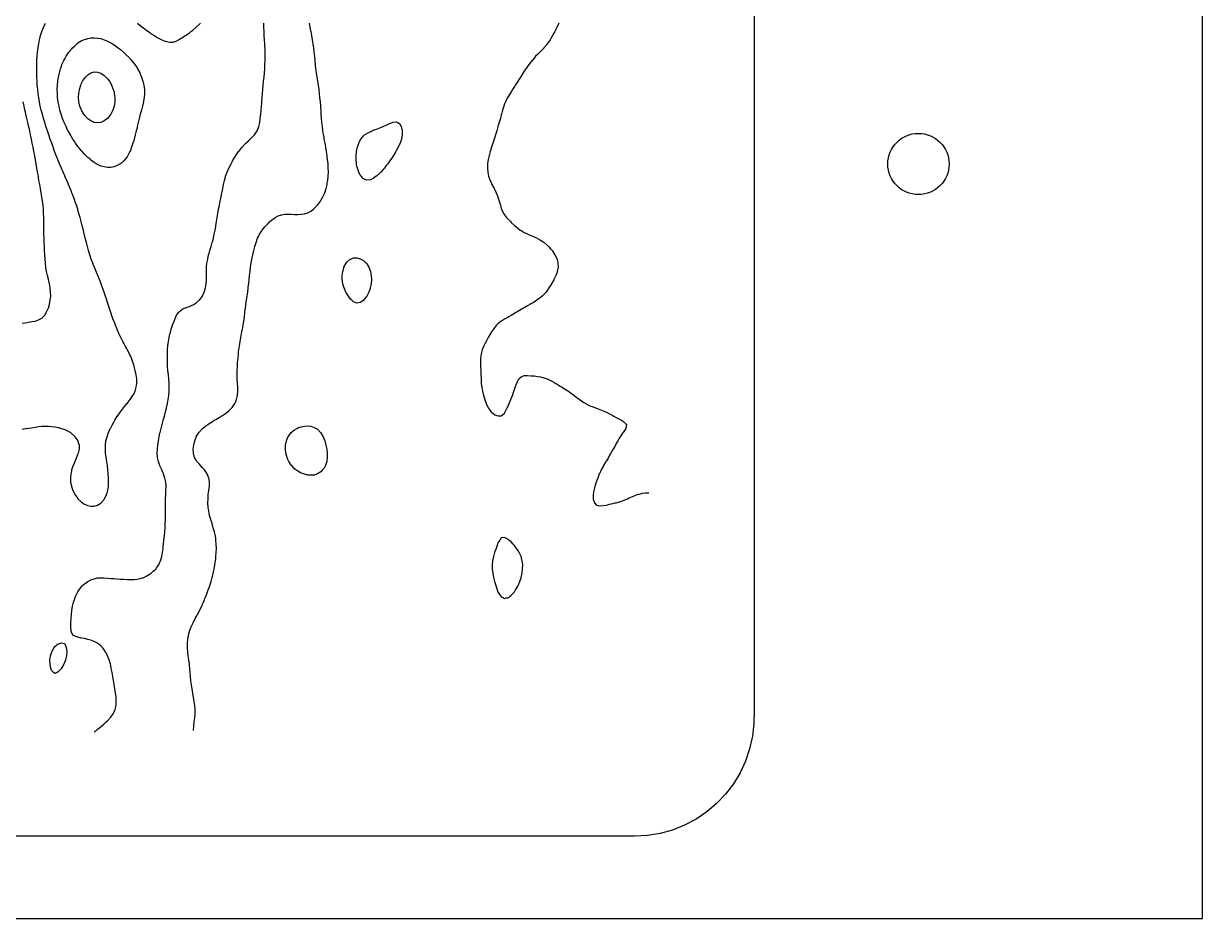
# Model space of a CAD drawing. Header units: metres. Extents: x 0 to 150, y 0 to 101.
# Drawn here: x 71.1 to 150, y 0 to 59.9 of the extents above; entities that cross this region are included whole.
import ezdxf

# ---------------------------------------------------------------- set-up
doc = ezdxf.new("R2010")
doc.units = ezdxf.units.M
for name, color, linetype in [('blank', 7, 'Continuous'), ('engrave', 7, 'Continuous'), ('outline', 7, 'Continuous'), ('pins', 7, 'Continuous')]:
    doc.layers.add(name, color=color, linetype=linetype)

msp = doc.modelspace()

# ---------------------------------------------------------------- linework, layer by layer
at = {"layer": 'blank'}
msp.add_lwpolyline([(0, 0), (150, 0), (150, 101), (0, 101)], close=True, dxfattribs=at)
at = {"layer": 'engrave'}
for points in [[(71.03, 32.76), (71.25, 32.79), (71.31, 32.8), (71.47, 32.82), (71.69, 32.85), (71.91, 32.89), (72.13, 32.92), (72.35, 32.94), (72.57, 32.95), (72.79, 32.95), (73.01, 32.93), (73.23, 32.9), (73.45, 32.86), (73.67, 32.8), (73.67, 32.8), (73.89, 32.72), (74.11, 32.62), (74.26, 32.52), (74.33, 32.47), (74.55, 32.27), (74.57, 32.24), (74.75, 31.97), (74.76, 31.92), (74.84, 31.69), (74.84, 31.41), (74.78, 31.14), (74.76, 31.09), (74.68, 30.86), (74.55, 30.58), (74.55, 30.56), (74.44, 30.31), (74.34, 30.03), (74.33, 29.94), (74.29, 29.75), (74.26, 29.48), (74.28, 29.2), (74.33, 28.95), (74.33, 28.92), (74.42, 28.65), (74.55, 28.41), (74.57, 28.37), (74.76, 28.1), (74.77, 28.09), (74.98, 27.88), (75.08, 27.81), (75.2, 27.73), (75.42, 27.64), (75.64, 27.59), (75.86, 27.59), (76.08, 27.66), (76.3, 27.79), (76.33, 27.81), (76.52, 28.05), (76.55, 28.09), (76.68, 28.37), (76.74, 28.56), (76.76, 28.65), (76.81, 28.92), (76.82, 29.2), (76.82, 29.48), (76.8, 29.75), (76.77, 30.03), (76.74, 30.3), (76.74, 30.31), (76.7, 30.58), (76.66, 30.86), (76.62, 31.14), (76.6, 31.41), (76.6, 31.69), (76.64, 31.97), (76.72, 32.24), (76.74, 32.31), (76.81, 32.52), (76.93, 32.8), (76.96, 32.85), (77.07, 33.07), (77.18, 33.27), (77.23, 33.35), (77.4, 33.61), (77.41, 33.63), (77.61, 33.9), (77.62, 33.92), (77.82, 34.18), (77.84, 34.2), (78.04, 34.46), (78.06, 34.47), (78.26, 34.73), (78.28, 34.75), (78.45, 35.01), (78.5, 35.09), (78.59, 35.29), (78.67, 35.56), (78.71, 35.84), (78.7, 36.12), (78.66, 36.39), (78.6, 36.67), (78.53, 36.95), (78.5, 37.06), (78.44, 37.23), (78.34, 37.5), (78.28, 37.65), (78.21, 37.78), (78.08, 38.06), (78.06, 38.09), (77.92, 38.33), (77.84, 38.5), (77.78, 38.61), (77.64, 38.89), (77.62, 38.93), (77.51, 39.16), (77.4, 39.42), (77.39, 39.44), (77.27, 39.72), (77.18, 39.96), (77.17, 39.99), (77.06, 40.27), (76.97, 40.55), (76.96, 40.57), (76.88, 40.82), (76.79, 41.1), (76.74, 41.24), (76.7, 41.38), (76.61, 41.65), (76.52, 41.92), (76.52, 41.93), (76.42, 42.21), (76.32, 42.48), (76.3, 42.54), (76.22, 42.76), (76.1, 43.04), (76.08, 43.09), (75.99, 43.31), (75.87, 43.59), (75.86, 43.61), (75.76, 43.87), (75.66, 44.14), (75.64, 44.19), (75.57, 44.42), (75.48, 44.7), (75.42, 44.89), (75.4, 44.97), (75.33, 45.25), (75.26, 45.53), (75.2, 45.75), (75.19, 45.81), (75.13, 46.08), (75.06, 46.36), (74.99, 46.64), (74.98, 46.65), (74.91, 46.91), (74.83, 47.19), (74.76, 47.41), (74.75, 47.47), (74.66, 47.74), (74.56, 48.02), (74.55, 48.06), (74.46, 48.3), (74.36, 48.57), (74.33, 48.65), (74.25, 48.85), (74.13, 49.13), (74.11, 49.19), (74.02, 49.4), (73.9, 49.68), (73.89, 49.71), (73.78, 49.96), (73.67, 50.22), (73.66, 50.23), (73.54, 50.51), (73.45, 50.74), (73.43, 50.79), (73.32, 51.06), (73.23, 51.3), (73.21, 51.34), (73.11, 51.62), (73.01, 51.89), (73.01, 51.89), (72.91, 52.17), (72.81, 52.45), (72.79, 52.51), (72.72, 52.72), (72.63, 53), (72.57, 53.2), (72.55, 53.28), (72.46, 53.55), (72.39, 53.83), (72.35, 53.97), (72.31, 54.11), (72.25, 54.38), (72.19, 54.66), (72.15, 54.94), (72.13, 55.05), (72.11, 55.22), (72.08, 55.49), (72.05, 55.77), (72.03, 56.05), (72.02, 56.32), (72.01, 56.6), (72.01, 56.88), (72.01, 57.15), (72.02, 57.43), (72.04, 57.71), (72.07, 57.98), (72.1, 58.26), (72.13, 58.45), (72.14, 58.54), (72.2, 58.81), (72.27, 59.09), (72.35, 59.36), (72.35, 59.37), (72.46, 59.64), (72.57, 59.88), (72.59, 59.92)], [(75.86, 12.5), (75.98, 12.59), (76.08, 12.66), (76.3, 12.83), (76.35, 12.87), (76.52, 13.02), (76.66, 13.15), (76.74, 13.23), (76.92, 13.42), (76.96, 13.48), (77.12, 13.7), (77.18, 13.83), (77.25, 13.98), (77.32, 14.25), (77.33, 14.53), (77.32, 14.81), (77.28, 15.08), (77.24, 15.36), (77.19, 15.64), (77.18, 15.72), (77.15, 15.91), (77.1, 16.19), (77.06, 16.47), (77, 16.74), (76.96, 16.92), (76.94, 17.02), (76.86, 17.3), (76.75, 17.57), (76.74, 17.6), (76.61, 17.85), (76.52, 17.98), (76.41, 18.13), (76.3, 18.24), (76.1, 18.4), (76.08, 18.42), (75.86, 18.53), (75.64, 18.62), (75.42, 18.68), (75.42, 18.68), (75.2, 18.73), (74.98, 18.77), (74.76, 18.82), (74.55, 18.89), (74.43, 18.96), (74.33, 19.17), (74.31, 19.24), (74.3, 19.51), (74.3, 19.79), (74.31, 20.07), (74.33, 20.34), (74.33, 20.34), (74.35, 20.62), (74.4, 20.9), (74.47, 21.17), (74.55, 21.4), (74.56, 21.45), (74.69, 21.73), (74.76, 21.86), (74.85, 22), (74.98, 22.17), (75.08, 22.28), (75.2, 22.4), (75.42, 22.56), (75.42, 22.56), (75.64, 22.67), (75.86, 22.74), (76.08, 22.79), (76.3, 22.8), (76.52, 22.8), (76.74, 22.78), (76.96, 22.76), (77.18, 22.75), (77.4, 22.73), (77.62, 22.71), (77.84, 22.7), (78.06, 22.69), (78.28, 22.68), (78.5, 22.69), (78.72, 22.71), (78.94, 22.76), (79.16, 22.83), (79.17, 22.83), (79.38, 22.93), (79.6, 23.06), (79.66, 23.11), (79.81, 23.24), (79.97, 23.39), (80.03, 23.46), (80.17, 23.66), (80.25, 23.84), (80.29, 23.94), (80.37, 24.22), (80.42, 24.49), (80.46, 24.77), (80.47, 24.89), (80.49, 25.05), (80.52, 25.32), (80.55, 25.6), (80.57, 25.88), (80.6, 26.15), (80.61, 26.43), (80.62, 26.71), (80.63, 26.98), (80.62, 27.26), (80.62, 27.54), (80.62, 27.81), (80.63, 28.09), (80.64, 28.37), (80.65, 28.65), (80.66, 28.92), (80.65, 29.2), (80.59, 29.48), (80.5, 29.75), (80.47, 29.81), (80.37, 30.03), (80.25, 30.29), (80.25, 30.31), (80.15, 30.58), (80.09, 30.86), (80.07, 31.14), (80.08, 31.41), (80.11, 31.69), (80.15, 31.97), (80.2, 32.24), (80.25, 32.48), (80.26, 32.52), (80.33, 32.8), (80.4, 33.07), (80.47, 33.34), (80.48, 33.35), (80.55, 33.63), (80.63, 33.9), (80.69, 34.15), (80.7, 34.18), (80.76, 34.46), (80.81, 34.73), (80.85, 35.01), (80.87, 35.29), (80.87, 35.56), (80.86, 35.84), (80.84, 36.12), (80.82, 36.39), (80.79, 36.67), (80.77, 36.95), (80.75, 37.23), (80.75, 37.5), (80.75, 37.78), (80.76, 38.06), (80.78, 38.33), (80.82, 38.61), (80.87, 38.89), (80.91, 39.1), (80.93, 39.16), (81.01, 39.44), (81.1, 39.72), (81.13, 39.83), (81.2, 39.99), (81.32, 40.27), (81.35, 40.33), (81.5, 40.55), (81.57, 40.63), (81.79, 40.8), (81.85, 40.82), (82.01, 40.89), (82.23, 40.97), (82.45, 41.07), (82.51, 41.1), (82.67, 41.2), (82.88, 41.38), (82.89, 41.38), (83.09, 41.65), (83.11, 41.68), (83.22, 41.93), (83.31, 42.21), (83.33, 42.34), (83.35, 42.48), (83.36, 42.76), (83.36, 43.04), (83.36, 43.31), (83.37, 43.59), (83.4, 43.87), (83.45, 44.14), (83.51, 44.42), (83.55, 44.54), (83.59, 44.7), (83.67, 44.97), (83.75, 45.25), (83.77, 45.3), (83.83, 45.53), (83.89, 45.81), (83.95, 46.08), (83.99, 46.29), (84, 46.36), (84.04, 46.64), (84.08, 46.91), (84.13, 47.19), (84.18, 47.47), (84.21, 47.63), (84.23, 47.74), (84.28, 48.02), (84.34, 48.3), (84.39, 48.57), (84.43, 48.74), (84.45, 48.85), (84.51, 49.13), (84.57, 49.4), (84.65, 49.65), (84.65, 49.68), (84.75, 49.96), (84.87, 50.23), (84.87, 50.23), (85.01, 50.51), (85.08, 50.65), (85.16, 50.79), (85.3, 51.02), (85.34, 51.06), (85.52, 51.34), (85.53, 51.34), (85.74, 51.61), (85.75, 51.62), (85.96, 51.85), (86.01, 51.89), (86.18, 52.06), (86.3, 52.17), (86.4, 52.27), (86.57, 52.45), (86.62, 52.52), (86.75, 52.72), (86.84, 52.95), (86.86, 53), (86.93, 53.28), (86.97, 53.55), (87.01, 53.83), (87.03, 54.11), (87.05, 54.38), (87.06, 54.53), (87.07, 54.66), (87.09, 54.94), (87.12, 55.22), (87.14, 55.49), (87.17, 55.77), (87.19, 56.05), (87.22, 56.32), (87.24, 56.6), (87.26, 56.88), (87.28, 57.15), (87.28, 57.15), (87.29, 57.43), (87.3, 57.71), (87.3, 57.98), (87.29, 58.26), (87.28, 58.36), (87.27, 58.54), (87.25, 58.81), (87.23, 59.09), (87.22, 59.37), (87.21, 59.64), (87.21, 59.92)], [(78.76, 59.92), (78.94, 59.78), (79.11, 59.64), (79.16, 59.61), (79.38, 59.44), (79.49, 59.37), (79.6, 59.29), (79.81, 59.14), (79.9, 59.09), (80.03, 59), (80.25, 58.88), (80.39, 58.81), (80.47, 58.77), (80.69, 58.69), (80.91, 58.65), (81.13, 58.66), (81.35, 58.73), (81.5, 58.81), (81.57, 58.85), (81.79, 58.98), (81.94, 59.09), (82.01, 59.13), (82.23, 59.29), (82.33, 59.37), (82.45, 59.46), (82.65, 59.64), (82.67, 59.66), (82.89, 59.85), (82.97, 59.92)], [(82.49, 12.59), (82.52, 12.87), (82.55, 13.15), (82.59, 13.42), (82.61, 13.7), (82.61, 13.98), (82.58, 14.25), (82.54, 14.53), (82.49, 14.81), (82.45, 15.06), (82.45, 15.08), (82.4, 15.36), (82.36, 15.64), (82.33, 15.91), (82.3, 16.19), (82.28, 16.47), (82.25, 16.74), (82.23, 16.92), (82.22, 17.02), (82.18, 17.3), (82.15, 17.57), (82.11, 17.85), (82.09, 18.13), (82.09, 18.4), (82.11, 18.68), (82.16, 18.96), (82.23, 19.21), (82.24, 19.24), (82.34, 19.51), (82.45, 19.75), (82.47, 19.79), (82.61, 20.07), (82.67, 20.18), (82.76, 20.34), (82.89, 20.58), (82.91, 20.62), (83.05, 20.9), (83.11, 21.03), (83.17, 21.17), (83.29, 21.45), (83.33, 21.55), (83.4, 21.73), (83.49, 22), (83.55, 22.16), (83.59, 22.28), (83.67, 22.56), (83.75, 22.83), (83.77, 22.89), (83.82, 23.11), (83.89, 23.39), (83.93, 23.66), (83.97, 23.94), (83.99, 24.07), (84, 24.22), (84.02, 24.49), (84.03, 24.77), (84.02, 25.05), (84, 25.32), (83.99, 25.41), (83.96, 25.6), (83.9, 25.88), (83.82, 26.15), (83.77, 26.33), (83.74, 26.43), (83.66, 26.71), (83.58, 26.98), (83.55, 27.12), (83.52, 27.26), (83.48, 27.54), (83.46, 27.81), (83.47, 28.09), (83.49, 28.37), (83.53, 28.65), (83.55, 28.79), (83.57, 28.92), (83.57, 29.2), (83.55, 29.37), (83.53, 29.48), (83.42, 29.75), (83.33, 29.89), (83.23, 30.03), (83.11, 30.16), (82.97, 30.31), (82.89, 30.4), (82.73, 30.58), (82.67, 30.68), (82.57, 30.86), (82.49, 31.14), (82.47, 31.41), (82.51, 31.69), (82.58, 31.97), (82.67, 32.21), (82.68, 32.24), (82.85, 32.52), (82.89, 32.57), (83.1, 32.8), (83.11, 32.8), (83.33, 32.98), (83.45, 33.07), (83.55, 33.14), (83.77, 33.27), (83.89, 33.35), (83.99, 33.4), (84.21, 33.53), (84.36, 33.63), (84.43, 33.66), (84.65, 33.81), (84.77, 33.9), (84.87, 33.98), (85.06, 34.18), (85.08, 34.21), (85.26, 34.46), (85.3, 34.56), (85.38, 34.73), (85.44, 35.01), (85.46, 35.29), (85.46, 35.56), (85.44, 35.84), (85.43, 36.12), (85.43, 36.39), (85.43, 36.67), (85.44, 36.95), (85.45, 37.23), (85.48, 37.5), (85.5, 37.78), (85.52, 37.98), (85.53, 38.06), (85.57, 38.33), (85.62, 38.61), (85.67, 38.89), (85.72, 39.16), (85.74, 39.29), (85.77, 39.44), (85.82, 39.72), (85.87, 39.99), (85.91, 40.27), (85.94, 40.55), (85.96, 40.77), (85.97, 40.82), (86.01, 41.1), (86.05, 41.38), (86.09, 41.65), (86.13, 41.93), (86.16, 42.21), (86.18, 42.41), (86.19, 42.48), (86.22, 42.76), (86.25, 43.04), (86.28, 43.31), (86.32, 43.59), (86.36, 43.87), (86.4, 44.14), (86.4, 44.14), (86.46, 44.42), (86.53, 44.7), (86.6, 44.97), (86.62, 45.05), (86.69, 45.25), (86.79, 45.53), (86.84, 45.64), (86.92, 45.81), (87.06, 46.03), (87.1, 46.08), (87.28, 46.3), (87.33, 46.36), (87.5, 46.52), (87.61, 46.64), (87.72, 46.73), (87.94, 46.9), (87.96, 46.91), (88.16, 47.02), (88.38, 47.1), (88.6, 47.14), (88.82, 47.15), (89.04, 47.14), (89.26, 47.13), (89.48, 47.13), (89.7, 47.14), (89.92, 47.17), (89.98, 47.19), (90.14, 47.24), (90.35, 47.34), (90.53, 47.47), (90.57, 47.51), (90.79, 47.74), (90.8, 47.74), (91, 48.02), (91.01, 48.05), (91.15, 48.3), (91.23, 48.47), (91.28, 48.57), (91.37, 48.85), (91.44, 49.13), (91.45, 49.21), (91.48, 49.4), (91.51, 49.68), (91.52, 49.96), (91.51, 50.23), (91.5, 50.51), (91.47, 50.79), (91.45, 50.95), (91.44, 51.06), (91.4, 51.34), (91.35, 51.62), (91.3, 51.89), (91.25, 52.17), (91.23, 52.29), (91.2, 52.45), (91.16, 52.72), (91.12, 53), (91.09, 53.28), (91.06, 53.55), (91.04, 53.83), (91.03, 54.11), (91.01, 54.29), (91.01, 54.38), (90.99, 54.66), (90.96, 54.94), (90.93, 55.22), (90.9, 55.49), (90.86, 55.77), (90.82, 56.05), (90.79, 56.19), (90.77, 56.32), (90.73, 56.6), (90.69, 56.88), (90.66, 57.15), (90.64, 57.43), (90.61, 57.71), (90.58, 57.98), (90.57, 58.05), (90.55, 58.26), (90.51, 58.54), (90.47, 58.81), (90.42, 59.09), (90.36, 59.37), (90.35, 59.41), (90.31, 59.64), (90.26, 59.92)], [(106.94, 59.92), (106.82, 59.68), (106.8, 59.64), (106.67, 59.37), (106.6, 59.25), (106.52, 59.09), (106.38, 58.85), (106.36, 58.81), (106.17, 58.54), (106.16, 58.53), (105.94, 58.27), (105.93, 58.26), (105.72, 58.04), (105.67, 57.98), (105.51, 57.82), (105.39, 57.71), (105.29, 57.58), (105.15, 57.43), (105.07, 57.32), (104.93, 57.15), (104.85, 57.03), (104.74, 56.88), (104.63, 56.71), (104.55, 56.6), (104.41, 56.37), (104.37, 56.32), (104.2, 56.05), (104.19, 56.03), (104.02, 55.77), (103.97, 55.68), (103.85, 55.49), (103.75, 55.33), (103.68, 55.22), (103.53, 54.97), (103.51, 54.94), (103.37, 54.66), (103.31, 54.52), (103.26, 54.38), (103.17, 54.11), (103.1, 53.83), (103.09, 53.81), (103.03, 53.55), (102.96, 53.28), (102.87, 53), (102.87, 52.99), (102.79, 52.72), (102.7, 52.45), (102.65, 52.3), (102.61, 52.17), (102.52, 51.89), (102.43, 51.63), (102.43, 51.62), (102.35, 51.34), (102.27, 51.06), (102.21, 50.81), (102.21, 50.79), (102.17, 50.51), (102.16, 50.23), (102.19, 49.96), (102.21, 49.81), (102.24, 49.68), (102.34, 49.4), (102.43, 49.19), (102.46, 49.13), (102.61, 48.85), (102.65, 48.77), (102.75, 48.57), (102.87, 48.3), (102.87, 48.29), (102.96, 48.02), (103.03, 47.74), (103.09, 47.52), (103.11, 47.47), (103.24, 47.19), (103.31, 47.09), (103.44, 46.91), (103.53, 46.82), (103.7, 46.64), (103.75, 46.59), (103.97, 46.38), (103.99, 46.36), (104.19, 46.2), (104.35, 46.08), (104.41, 46.05), (104.63, 45.92), (104.85, 45.82), (104.87, 45.81), (105.07, 45.71), (105.29, 45.62), (105.49, 45.53), (105.51, 45.52), (105.72, 45.4), (105.94, 45.26), (105.96, 45.25), (106.16, 45.07), (106.26, 44.97), (106.38, 44.83), (106.5, 44.7), (106.6, 44.54), (106.68, 44.42), (106.82, 44.14), (106.82, 44.12), (106.88, 43.87), (106.89, 43.59), (106.84, 43.31), (106.82, 43.27), (106.74, 43.04), (106.61, 42.76), (106.6, 42.75), (106.45, 42.48), (106.38, 42.36), (106.28, 42.21), (106.16, 42.03), (106.09, 41.93), (105.94, 41.76), (105.83, 41.65), (105.72, 41.56), (105.51, 41.4), (105.48, 41.38), (105.29, 41.26), (105.07, 41.13), (105.01, 41.1), (104.85, 41.01), (104.63, 40.88), (104.54, 40.82), (104.41, 40.75), (104.19, 40.62), (104.07, 40.55), (103.97, 40.49), (103.75, 40.36), (103.59, 40.27), (103.53, 40.23), (103.31, 40.11), (103.11, 39.99), (103.09, 39.98), (102.87, 39.81), (102.78, 39.72), (102.65, 39.58), (102.56, 39.44), (102.43, 39.26), (102.38, 39.16), (102.21, 38.89), (102.21, 38.88), (102.07, 38.61), (101.99, 38.46), (101.93, 38.33), (101.82, 38.06), (101.77, 37.89), (101.74, 37.78), (101.71, 37.5), (101.7, 37.23), (101.71, 36.95), (101.72, 36.67), (101.73, 36.39), (101.74, 36.12), (101.75, 35.84), (101.77, 35.62), (101.78, 35.56), (101.84, 35.29), (101.91, 35.01), (101.99, 34.73), (101.99, 34.71), (102.09, 34.46), (102.21, 34.18), (102.21, 34.18), (102.42, 33.9), (102.43, 33.89), (102.65, 33.72), (102.87, 33.64), (103.09, 33.65), (103.31, 33.83), (103.35, 33.9), (103.49, 34.18), (103.53, 34.24), (103.61, 34.46), (103.72, 34.73), (103.75, 34.8), (103.83, 35.01), (103.93, 35.29), (103.97, 35.4), (104.03, 35.56), (104.13, 35.84), (104.19, 35.99), (104.26, 36.12), (104.41, 36.26), (104.63, 36.34), (104.85, 36.35), (105.07, 36.33), (105.29, 36.31), (105.51, 36.28), (105.72, 36.25), (105.94, 36.19), (106.15, 36.12), (106.16, 36.11), (106.38, 36.01), (106.6, 35.89), (106.68, 35.84), (106.82, 35.76), (107.04, 35.63), (107.16, 35.56), (107.26, 35.5), (107.48, 35.36), (107.59, 35.29), (107.7, 35.21), (107.92, 35.05), (107.97, 35.01), (108.14, 34.87), (108.32, 34.73), (108.36, 34.71), (108.58, 34.55), (108.75, 34.46), (108.8, 34.43), (109.02, 34.32), (109.24, 34.24), (109.39, 34.18), (109.46, 34.16), (109.68, 34.07), (109.9, 33.98), (110.07, 33.9), (110.12, 33.88), (110.34, 33.77), (110.56, 33.66), (110.62, 33.63), (110.78, 33.54), (110.99, 33.42), (111.14, 33.35), (111.21, 33.3), (111.43, 33.1), (111.46, 33.07), (111.43, 32.82), (111.43, 32.8), (111.25, 32.52), (111.21, 32.48), (111.05, 32.24), (110.99, 32.16), (110.88, 31.97), (110.78, 31.78), (110.73, 31.69), (110.58, 31.41), (110.56, 31.38), (110.42, 31.14), (110.34, 31), (110.26, 30.86), (110.12, 30.63), (110.09, 30.58), (109.93, 30.31), (109.9, 30.25), (109.78, 30.03), (109.68, 29.81), (109.65, 29.75), (109.54, 29.48), (109.46, 29.26), (109.43, 29.2), (109.35, 28.92), (109.28, 28.65), (109.24, 28.37), (109.24, 28.37), (109.23, 28.09), (109.24, 28.07), (109.32, 27.81), (109.46, 27.67), (109.68, 27.62), (109.9, 27.63), (110.12, 27.67), (110.34, 27.72), (110.56, 27.77), (110.71, 27.81), (110.78, 27.83), (110.99, 27.89), (111.21, 27.96), (111.43, 28.05), (111.53, 28.09), (111.65, 28.15), (111.87, 28.24), (112.09, 28.33), (112.19, 28.37), (112.31, 28.41), (112.53, 28.46), (112.75, 28.49), (112.97, 28.49)], [(76.08, 50.46), (75.99, 50.51), (75.86, 50.59), (75.64, 50.75), (75.6, 50.79), (75.42, 50.93), (75.3, 51.06), (75.2, 51.15), (75.04, 51.34), (74.98, 51.4), (74.81, 51.62), (74.76, 51.67), (74.61, 51.89), (74.55, 51.98), (74.42, 52.17), (74.33, 52.32), (74.26, 52.45), (74.11, 52.72), (74.1, 52.72), (73.97, 53), (73.89, 53.19), (73.85, 53.28), (73.74, 53.55), (73.67, 53.77), (73.65, 53.83), (73.56, 54.11), (73.5, 54.38), (73.45, 54.64), (73.44, 54.66), (73.41, 54.94), (73.39, 55.22), (73.38, 55.49), (73.4, 55.77), (73.42, 56.05), (73.45, 56.21), (73.47, 56.32), (73.53, 56.6), (73.6, 56.88), (73.67, 57.05), (73.7, 57.15), (73.83, 57.43), (73.89, 57.54), (73.98, 57.71), (74.11, 57.91), (74.16, 57.98), (74.33, 58.19), (74.39, 58.26), (74.55, 58.42), (74.69, 58.54), (74.76, 58.6), (74.98, 58.74), (75.15, 58.81), (75.2, 58.84), (75.42, 58.9), (75.64, 58.94), (75.86, 58.95), (76.08, 58.93), (76.3, 58.89), (76.52, 58.82), (76.53, 58.81), (76.74, 58.73), (76.96, 58.61), (77.09, 58.54), (77.18, 58.48), (77.4, 58.33), (77.49, 58.26), (77.62, 58.16), (77.82, 57.98), (77.84, 57.97), (78.06, 57.75), (78.11, 57.71), (78.28, 57.52), (78.35, 57.43), (78.5, 57.25), (78.57, 57.15), (78.72, 56.93), (78.75, 56.88), (78.9, 56.6), (78.94, 56.51), (79.02, 56.32), (79.11, 56.05), (79.16, 55.86), (79.18, 55.77), (79.21, 55.49), (79.22, 55.22), (79.2, 54.94), (79.16, 54.7), (79.15, 54.66), (79.08, 54.38), (79.01, 54.11), (78.94, 53.83), (78.94, 53.83), (78.86, 53.55), (78.8, 53.28), (78.74, 53), (78.72, 52.9), (78.67, 52.72), (78.6, 52.45), (78.53, 52.17), (78.5, 52.04), (78.45, 51.89), (78.35, 51.62), (78.28, 51.41), (78.24, 51.34), (78.1, 51.06), (78.06, 50.99), (77.9, 50.79), (77.84, 50.71), (77.62, 50.52), (77.6, 50.51), (77.4, 50.39), (77.18, 50.31), (76.96, 50.27), (76.74, 50.27), (76.52, 50.3), (76.3, 50.36), (76.08, 50.46)], [(76.08, 53.25), (75.9, 53.28), (75.86, 53.28), (75.64, 53.38), (75.42, 53.53), (75.4, 53.55), (75.2, 53.77), (75.16, 53.83), (75, 54.11), (74.98, 54.15), (74.9, 54.38), (74.83, 54.66), (74.81, 54.94), (74.82, 55.22), (74.87, 55.49), (74.95, 55.77), (74.98, 55.86), (75.08, 56.05), (75.2, 56.23), (75.28, 56.32), (75.42, 56.46), (75.64, 56.6), (75.65, 56.6), (75.86, 56.66), (76.08, 56.65), (76.24, 56.6), (76.3, 56.58), (76.52, 56.43), (76.64, 56.32), (76.74, 56.21), (76.87, 56.05), (76.96, 55.89), (77.02, 55.77), (77.13, 55.49), (77.18, 55.32), (77.2, 55.22), (77.24, 54.94), (77.23, 54.66), (77.19, 54.38), (77.18, 54.36), (77.1, 54.11), (76.96, 53.83), (76.96, 53.83), (76.75, 53.55), (76.74, 53.55), (76.52, 53.38), (76.3, 53.28), (76.29, 53.28), (76.08, 53.25)], [(71.03, 39.85), (71.25, 39.87), (71.47, 39.91), (71.69, 39.95), (71.9, 39.99), (71.91, 39.99), (72.13, 40.06), (72.35, 40.18), (72.44, 40.27), (72.57, 40.41), (72.64, 40.55), (72.78, 40.82), (72.79, 40.85), (72.86, 41.1), (72.92, 41.38), (72.95, 41.65), (72.94, 41.93), (72.91, 42.21), (72.86, 42.48), (72.79, 42.76), (72.79, 42.78), (72.73, 43.04), (72.67, 43.31), (72.63, 43.59), (72.59, 43.87), (72.57, 44.12), (72.57, 44.14), (72.55, 44.42), (72.53, 44.7), (72.52, 44.97), (72.51, 45.25), (72.5, 45.53), (72.49, 45.81), (72.49, 46.08), (72.49, 46.36), (72.49, 46.64), (72.48, 46.91), (72.47, 47.19), (72.46, 47.47), (72.43, 47.74), (72.39, 48.02), (72.35, 48.3), (72.35, 48.3), (72.3, 48.57), (72.26, 48.85), (72.21, 49.13), (72.16, 49.4), (72.13, 49.6), (72.12, 49.68), (72.07, 49.96), (72.02, 50.23), (71.98, 50.51), (71.93, 50.79), (71.91, 50.87), (71.88, 51.06), (71.82, 51.34), (71.77, 51.62), (71.71, 51.89), (71.69, 52.01), (71.66, 52.17), (71.6, 52.45), (71.54, 52.72), (71.48, 53), (71.47, 53.04), (71.42, 53.28), (71.35, 53.55), (71.29, 53.83), (71.25, 53.99), (71.22, 54.11), (71.16, 54.38), (71.1, 54.66)], [(93.87, 49.51), (93.71, 49.68), (93.65, 49.75), (93.56, 49.96), (93.46, 50.23), (93.43, 50.34), (93.4, 50.51), (93.38, 50.79), (93.38, 51.06), (93.41, 51.34), (93.43, 51.45), (93.47, 51.62), (93.56, 51.89), (93.65, 52.09), (93.7, 52.17), (93.87, 52.38), (93.95, 52.45), (94.09, 52.55), (94.31, 52.66), (94.45, 52.72), (94.53, 52.76), (94.75, 52.84), (94.97, 52.92), (95.17, 53), (95.19, 53.01), (95.4, 53.1), (95.62, 53.2), (95.81, 53.28), (95.84, 53.29), (96.06, 53.32), (96.17, 53.28), (96.28, 53.21), (96.4, 53), (96.47, 52.72), (96.46, 52.45), (96.41, 52.17), (96.32, 51.89), (96.28, 51.82), (96.19, 51.62), (96.06, 51.38), (96.04, 51.34), (95.88, 51.06), (95.84, 51.01), (95.69, 50.79), (95.62, 50.69), (95.49, 50.51), (95.4, 50.4), (95.28, 50.23), (95.19, 50.13), (95.03, 49.96), (94.97, 49.89), (94.75, 49.69), (94.73, 49.68), (94.53, 49.54), (94.31, 49.45), (94.09, 49.42), (93.87, 49.51)], [(93.21, 41.28), (93.1, 41.38), (92.99, 41.47), (92.86, 41.65), (92.77, 41.78), (92.69, 41.93), (92.57, 42.21), (92.55, 42.27), (92.49, 42.48), (92.45, 42.76), (92.44, 43.04), (92.48, 43.31), (92.55, 43.56), (92.56, 43.59), (92.71, 43.87), (92.77, 43.94), (92.99, 44.13), (93.03, 44.14), (93.21, 44.21), (93.43, 44.22), (93.65, 44.16), (93.69, 44.14), (93.87, 44.03), (94.04, 43.87), (94.09, 43.81), (94.22, 43.59), (94.31, 43.38), (94.33, 43.31), (94.38, 43.04), (94.4, 42.76), (94.38, 42.48), (94.32, 42.21), (94.31, 42.16), (94.22, 41.93), (94.09, 41.66), (94.09, 41.65), (93.87, 41.38), (93.87, 41.37), (93.65, 41.22), (93.43, 41.19), (93.21, 41.28)], [(89.92, 29.73), (89.86, 29.75), (89.7, 29.81), (89.48, 29.93), (89.35, 30.03), (89.26, 30.1), (89.07, 30.31), (89.04, 30.34), (88.88, 30.58), (88.82, 30.72), (88.76, 30.86), (88.68, 31.14), (88.65, 31.41), (88.65, 31.69), (88.71, 31.97), (88.82, 32.22), (88.83, 32.24), (89.03, 32.52), (89.04, 32.52), (89.26, 32.7), (89.42, 32.8), (89.48, 32.83), (89.7, 32.91), (89.92, 32.96), (90.14, 32.97), (90.35, 32.94), (90.57, 32.87), (90.71, 32.8), (90.79, 32.74), (91, 32.52), (91.01, 32.51), (91.17, 32.24), (91.23, 32.07), (91.28, 31.97), (91.36, 31.69), (91.42, 31.41), (91.44, 31.14), (91.45, 30.86), (91.41, 30.58), (91.32, 30.31), (91.23, 30.15), (91.14, 30.03), (91.01, 29.89), (90.79, 29.76), (90.78, 29.75), (90.57, 29.68), (90.35, 29.66), (90.14, 29.67), (89.92, 29.73)], [(103.31, 21.42), (103.42, 21.45), (103.53, 21.47), (103.75, 21.63), (103.84, 21.73), (103.97, 21.87), (104.05, 22), (104.19, 22.23), (104.21, 22.28), (104.33, 22.56), (104.41, 22.79), (104.42, 22.83), (104.49, 23.11), (104.52, 23.39), (104.53, 23.66), (104.49, 23.94), (104.41, 24.22), (104.41, 24.23), (104.28, 24.49), (104.19, 24.65), (104.1, 24.77), (103.97, 24.96), (103.88, 25.05), (103.75, 25.2), (103.6, 25.32), (103.53, 25.39), (103.31, 25.5), (103.09, 25.47), (102.99, 25.32), (102.87, 25.15), (102.84, 25.05), (102.74, 24.77), (102.65, 24.57), (102.63, 24.49), (102.56, 24.22), (102.5, 23.94), (102.48, 23.66), (102.48, 23.39), (102.52, 23.11), (102.57, 22.83), (102.64, 22.56), (102.65, 22.49), (102.72, 22.28), (102.82, 22), (102.87, 21.84), (102.95, 21.73), (103.09, 21.52), (103.25, 21.45), (103.31, 21.42)], [(73.23, 16.4), (73.13, 16.47), (73.01, 16.58), (72.95, 16.74), (72.9, 17.02), (72.89, 17.3), (72.93, 17.57), (73.01, 17.85), (73.01, 17.85), (73.18, 18.13), (73.23, 18.2), (73.45, 18.38), (73.54, 18.4), (73.67, 18.45), (73.86, 18.4), (73.89, 18.39), (73.99, 18.13), (74.02, 17.85), (74, 17.57), (73.93, 17.3), (73.89, 17.18), (73.82, 17.02), (73.67, 16.75), (73.66, 16.74), (73.45, 16.5), (73.37, 16.47), (73.23, 16.4)]]:
    msp.add_lwpolyline(points, dxfattribs=at)
at = {"layer": 'outline'}
msp.add_lwpolyline([(120, 60.664), (120, 59.799), (120, 58.933), (120, 58.067), (120, 57.202), (120, 56.336), (120, 55.47), (120, 54.605), (120, 53.739), (120, 52.873), (120, 52.008), (120, 51.142), (120, 50.276), (120, 49.411), (120, 48.545), (120, 47.679), (120, 46.814), (120, 45.948), (120, 45.082), (120, 44.217), (120, 43.351), (120, 42.485), (120, 41.62), (120, 40.754), (120, 39.888), (120, 39.023), (120, 38.157), (120, 37.292), (120, 36.426), (120, 35.56), (120, 34.695), (120, 33.829), (120, 32.963), (120, 32.098), (120, 31.232), (120, 30.366), (120, 29.501), (120, 28.635), (120, 27.769), (120, 26.904), (120, 26.038), (120, 25.172), (120, 24.307), (120, 23.441), (120, 22.575), (120, 21.71), (120, 20.844), (120, 19.978), (120, 19.113), (120, 18.247), (120, 17.381), (120, 16.516), (120, 15.65), (120, 14.784), (120, 13.919), (119.988, 13.053), (119.893, 12.193), (119.705, 11.348), (119.428, 10.529), (119.063, 9.744), (118.617, 9.003), (118.092, 8.315), (117.497, 7.687), (116.837, 7.128), (116.12, 6.643), (115.356, 6.238), (114.552, 5.918), (113.718, 5.687), (112.864, 5.547), (112, 5.5), (111.134, 5.5), (110.269, 5.5), (109.403, 5.5), (108.537, 5.5), (107.672, 5.5), (106.806, 5.5), (105.94, 5.5), (105.075, 5.5), (104.209, 5.5), (103.343, 5.5), (102.478, 5.5), (101.612, 5.5), (100.746, 5.5), (99.881, 5.5), (99.015, 5.5), (98.149, 5.5), (97.284, 5.5), (96.418, 5.5), (95.552, 5.5), (94.687, 5.5), (93.821, 5.5), (92.955, 5.5), (92.09, 5.5), (91.224, 5.5), (90.358, 5.5), (89.493, 5.5), (88.627, 5.5), (87.761, 5.5), (86.896, 5.5), (86.03, 5.5), (85.164, 5.5), (84.299, 5.5), (83.433, 5.5), (82.567, 5.5), (81.702, 5.5), (80.836, 5.5), (79.97, 5.5), (79.105, 5.5), (78.239, 5.5), (77.373, 5.5), (76.508, 5.5), (75.642, 5.5), (74.776, 5.5), (73.911, 5.5), (73.045, 5.5), (72.179, 5.5), (71.314, 5.5), (70.448, 5.5)], dxfattribs=at)
at = {"layer": 'pins'}
msp.add_circle((131, 50.5), 2.05, dxfattribs=at)

doc.saveas('drawing.dxf')
